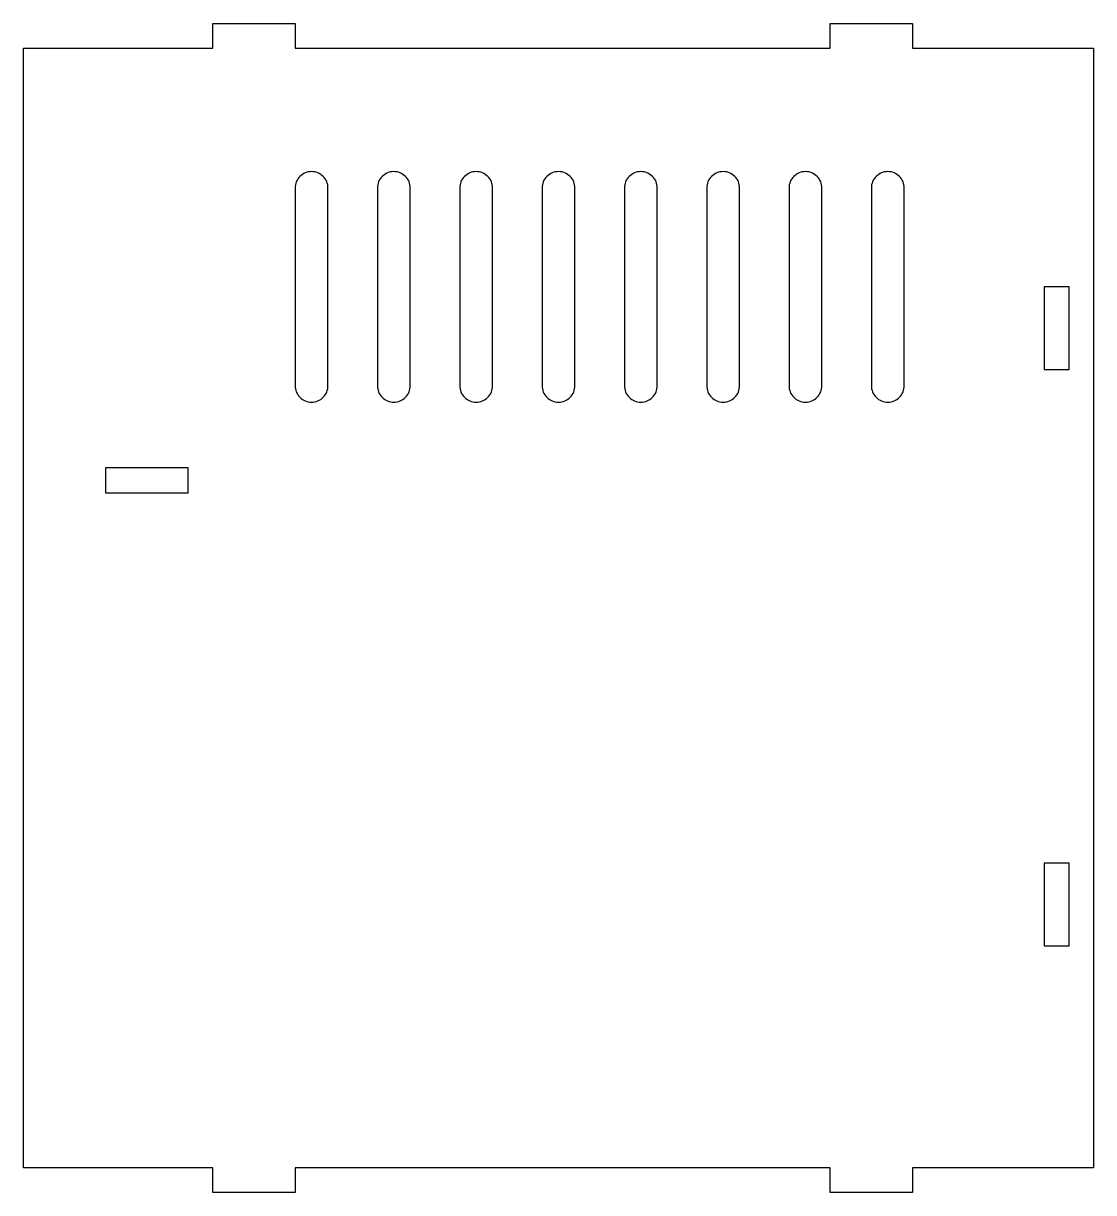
# Model space of a CAD drawing. Header units: millimetres. Extents: x 0 to 130, y 0 to 142.
import ezdxf

# ---------------------------------------------------------------- set-up
doc = ezdxf.new("R2010")
doc.units = ezdxf.units.MM
doc.layers.add('CUT', color=1, linetype='Continuous')

msp = doc.modelspace()

# ---------------------------------------------------------------- linework, layer by layer
at = {"layer": 'CUT'}
for points in [[(0, 139), (23, 139), (23, 142), (33, 142), (33, 139), (98, 139), (98, 142), (108, 142), (108, 139), (130, 139), (130, 3), (108, 3), (108, 0), (98, 0), (98, 3), (33, 3), (33, 0), (23, 0), (23, 3), (0, 3), (0, 139)], [(36.9904, 97.804), (37, 98), (37, 122), (36.9904, 122.196), (36.9616, 122.3902), (36.9139, 122.5806), (36.8478, 122.7654), (36.7638, 122.9428), (36.6629, 123.1111), (36.546, 123.2688), (36.4142, 123.4142), (36.2688, 123.546), (36.1111, 123.6629), (35.9428, 123.7638), (35.7654, 123.8478), (35.5806, 123.9139), (35.3902, 123.9616), (35.196, 123.9904), (35, 124), (34.804, 123.9904), (34.6098, 123.9616), (34.4194, 123.9139), (34.2346, 123.8478), (34.0572, 123.7638), (33.8889, 123.6629), (33.7312, 123.546), (33.5858, 123.4142), (33.454, 123.2688), (33.3371, 123.1111), (33.2362, 122.9428), (33.1522, 122.7654), (33.0861, 122.5806), (33.0384, 122.3902), (33.0096, 122.196), (33, 122), (33, 98), (33.0096, 97.804), (33.0384, 97.6098), (33.0861, 97.4194), (33.1522, 97.2346), (33.2362, 97.0572), (33.3371, 96.8889), (33.454, 96.7312), (33.5858, 96.5858), (33.7312, 96.454), (33.8889, 96.3371), (34.0572, 96.2362), (34.2346, 96.1522), (34.4194, 96.0861), (34.6098, 96.0384), (34.804, 96.0096), (35, 96), (35.196, 96.0096), (35.3902, 96.0384), (35.5806, 96.0861), (35.7654, 96.1522), (35.9428, 96.2362), (36.1111, 96.3371), (36.2688, 96.454), (36.4142, 96.5858), (36.546, 96.7312), (36.6629, 96.8889), (36.7638, 97.0572), (36.8478, 97.2346), (36.9139, 97.4194), (36.9616, 97.6098), (36.9904, 97.804)], [(46.9904, 97.804), (47, 98), (47, 122), (46.9904, 122.196), (46.9616, 122.3902), (46.9139, 122.5806), (46.8478, 122.7654), (46.7638, 122.9428), (46.6629, 123.1111), (46.546, 123.2688), (46.4142, 123.4142), (46.2688, 123.546), (46.1111, 123.6629), (45.9428, 123.7638), (45.7654, 123.8478), (45.5806, 123.9139), (45.3902, 123.9616), (45.196, 123.9904), (45, 124), (44.804, 123.9904), (44.6098, 123.9616), (44.4194, 123.9139), (44.2346, 123.8478), (44.0572, 123.7638), (43.8889, 123.6629), (43.7312, 123.546), (43.5858, 123.4142), (43.454, 123.2688), (43.3371, 123.1111), (43.2362, 122.9428), (43.1522, 122.7654), (43.0861, 122.5806), (43.0384, 122.3902), (43.0096, 122.196), (43, 122), (43, 98), (43.0096, 97.804), (43.0384, 97.6098), (43.0861, 97.4194), (43.1522, 97.2346), (43.2362, 97.0572), (43.3371, 96.8889), (43.454, 96.7312), (43.5858, 96.5858), (43.7312, 96.454), (43.8889, 96.3371), (44.0572, 96.2362), (44.2346, 96.1522), (44.4194, 96.0861), (44.6098, 96.0384), (44.804, 96.0096), (45, 96), (45.196, 96.0096), (45.3902, 96.0384), (45.5806, 96.0861), (45.7654, 96.1522), (45.9428, 96.2362), (46.1111, 96.3371), (46.2688, 96.454), (46.4142, 96.5858), (46.546, 96.7312), (46.6629, 96.8889), (46.7638, 97.0572), (46.8478, 97.2346), (46.9139, 97.4194), (46.9616, 97.6098), (46.9904, 97.804)], [(56.9904, 97.804), (57, 98), (57, 122), (56.9904, 122.196), (56.9616, 122.3902), (56.9139, 122.5806), (56.8478, 122.7654), (56.7638, 122.9428), (56.6629, 123.1111), (56.546, 123.2688), (56.4142, 123.4142), (56.2688, 123.546), (56.1111, 123.6629), (55.9428, 123.7638), (55.7654, 123.8478), (55.5806, 123.9139), (55.3902, 123.9616), (55.196, 123.9904), (55, 124), (54.804, 123.9904), (54.6098, 123.9616), (54.4194, 123.9139), (54.2346, 123.8478), (54.0572, 123.7638), (53.8889, 123.6629), (53.7312, 123.546), (53.5858, 123.4142), (53.454, 123.2688), (53.3371, 123.1111), (53.2362, 122.9428), (53.1522, 122.7654), (53.0861, 122.5806), (53.0384, 122.3902), (53.0096, 122.196), (53, 122), (53, 98), (53.0096, 97.804), (53.0384, 97.6098), (53.0861, 97.4194), (53.1522, 97.2346), (53.2362, 97.0572), (53.3371, 96.8889), (53.454, 96.7312), (53.5858, 96.5858), (53.7312, 96.454), (53.8889, 96.3371), (54.0572, 96.2362), (54.2346, 96.1522), (54.4194, 96.0861), (54.6098, 96.0384), (54.804, 96.0096), (55, 96), (55.196, 96.0096), (55.3902, 96.0384), (55.5806, 96.0861), (55.7654, 96.1522), (55.9428, 96.2362), (56.1111, 96.3371), (56.2688, 96.454), (56.4142, 96.5858), (56.546, 96.7312), (56.6629, 96.8889), (56.7638, 97.0572), (56.8478, 97.2346), (56.9139, 97.4194), (56.9616, 97.6098), (56.9904, 97.804)], [(66.9904, 97.804), (67, 98), (67, 122), (66.9904, 122.196), (66.9616, 122.3902), (66.9139, 122.5806), (66.8478, 122.7654), (66.7638, 122.9428), (66.6629, 123.1111), (66.546, 123.2688), (66.4142, 123.4142), (66.2688, 123.546), (66.1111, 123.6629), (65.9428, 123.7638), (65.7654, 123.8478), (65.5806, 123.9139), (65.3902, 123.9616), (65.196, 123.9904), (65, 124), (64.804, 123.9904), (64.6098, 123.9616), (64.4194, 123.9139), (64.2346, 123.8478), (64.0572, 123.7638), (63.8889, 123.6629), (63.7312, 123.546), (63.5858, 123.4142), (63.454, 123.2688), (63.3371, 123.1111), (63.2362, 122.9428), (63.1522, 122.7654), (63.0861, 122.5806), (63.0384, 122.3902), (63.0096, 122.196), (63, 122), (63, 98), (63.0096, 97.804), (63.0384, 97.6098), (63.0861, 97.4194), (63.1522, 97.2346), (63.2362, 97.0572), (63.3371, 96.8889), (63.454, 96.7312), (63.5858, 96.5858), (63.7312, 96.454), (63.8889, 96.3371), (64.0572, 96.2362), (64.2346, 96.1522), (64.4194, 96.0861), (64.6098, 96.0384), (64.804, 96.0096), (65, 96), (65.196, 96.0096), (65.3902, 96.0384), (65.5806, 96.0861), (65.7654, 96.1522), (65.9428, 96.2362), (66.1111, 96.3371), (66.2688, 96.454), (66.4142, 96.5858), (66.546, 96.7312), (66.6629, 96.8889), (66.7638, 97.0572), (66.8478, 97.2346), (66.9139, 97.4194), (66.9616, 97.6098), (66.9904, 97.804)], [(76.9904, 97.804), (77, 98), (77, 122), (76.9904, 122.196), (76.9616, 122.3902), (76.9139, 122.5806), (76.8478, 122.7654), (76.7638, 122.9428), (76.6629, 123.1111), (76.546, 123.2688), (76.4142, 123.4142), (76.2688, 123.546), (76.1111, 123.6629), (75.9428, 123.7638), (75.7654, 123.8478), (75.5806, 123.9139), (75.3902, 123.9616), (75.196, 123.9904), (75, 124), (74.804, 123.9904), (74.6098, 123.9616), (74.4194, 123.9139), (74.2346, 123.8478), (74.0572, 123.7638), (73.8889, 123.6629), (73.7312, 123.546), (73.5858, 123.4142), (73.454, 123.2688), (73.3371, 123.1111), (73.2362, 122.9428), (73.1522, 122.7654), (73.0861, 122.5806), (73.0384, 122.3902), (73.0096, 122.196), (73, 122), (73, 98), (73.0096, 97.804), (73.0384, 97.6098), (73.0861, 97.4194), (73.1522, 97.2346), (73.2362, 97.0572), (73.3371, 96.8889), (73.454, 96.7312), (73.5858, 96.5858), (73.7312, 96.454), (73.8889, 96.3371), (74.0572, 96.2362), (74.2346, 96.1522), (74.4194, 96.0861), (74.6098, 96.0384), (74.804, 96.0096), (75, 96), (75.196, 96.0096), (75.3902, 96.0384), (75.5806, 96.0861), (75.7654, 96.1522), (75.9428, 96.2362), (76.1111, 96.3371), (76.2688, 96.454), (76.4142, 96.5858), (76.546, 96.7312), (76.6629, 96.8889), (76.7638, 97.0572), (76.8478, 97.2346), (76.9139, 97.4194), (76.9616, 97.6098), (76.9904, 97.804)], [(86.9904, 97.804), (87, 98), (87, 122), (86.9904, 122.196), (86.9616, 122.3902), (86.9139, 122.5806), (86.8478, 122.7654), (86.7638, 122.9428), (86.6629, 123.1111), (86.546, 123.2688), (86.4142, 123.4142), (86.2688, 123.546), (86.1111, 123.6629), (85.9428, 123.7638), (85.7654, 123.8478), (85.5806, 123.9139), (85.3902, 123.9616), (85.196, 123.9904), (85, 124), (84.804, 123.9904), (84.6098, 123.9616), (84.4194, 123.9139), (84.2346, 123.8478), (84.0572, 123.7638), (83.8889, 123.6629), (83.7312, 123.546), (83.5858, 123.4142), (83.454, 123.2688), (83.3371, 123.1111), (83.2362, 122.9428), (83.1522, 122.7654), (83.0861, 122.5806), (83.0384, 122.3902), (83.0096, 122.196), (83, 122), (83, 98), (83.0096, 97.804), (83.0384, 97.6098), (83.0861, 97.4194), (83.1522, 97.2346), (83.2362, 97.0572), (83.3371, 96.8889), (83.454, 96.7312), (83.5858, 96.5858), (83.7312, 96.454), (83.8889, 96.3371), (84.0572, 96.2362), (84.2346, 96.1522), (84.4194, 96.0861), (84.6098, 96.0384), (84.804, 96.0096), (85, 96), (85.196, 96.0096), (85.3902, 96.0384), (85.5806, 96.0861), (85.7654, 96.1522), (85.9428, 96.2362), (86.1111, 96.3371), (86.2688, 96.454), (86.4142, 96.5858), (86.546, 96.7312), (86.6629, 96.8889), (86.7638, 97.0572), (86.8478, 97.2346), (86.9139, 97.4194), (86.9616, 97.6098), (86.9904, 97.804)], [(96.9904, 97.804), (97, 98), (97, 122), (96.9904, 122.196), (96.9616, 122.3902), (96.9139, 122.5806), (96.8478, 122.7654), (96.7638, 122.9428), (96.6629, 123.1111), (96.546, 123.2688), (96.4142, 123.4142), (96.2688, 123.546), (96.1111, 123.6629), (95.9428, 123.7638), (95.7654, 123.8478), (95.5806, 123.9139), (95.3902, 123.9616), (95.196, 123.9904), (95, 124), (94.804, 123.9904), (94.6098, 123.9616), (94.4194, 123.9139), (94.2346, 123.8478), (94.0572, 123.7638), (93.8889, 123.6629), (93.7312, 123.546), (93.5858, 123.4142), (93.454, 123.2688), (93.3371, 123.1111), (93.2362, 122.9428), (93.1522, 122.7654), (93.0861, 122.5806), (93.0384, 122.3902), (93.0096, 122.196), (93, 122), (93, 98), (93.0096, 97.804), (93.0384, 97.6098), (93.0861, 97.4194), (93.1522, 97.2346), (93.2362, 97.0572), (93.3371, 96.8889), (93.454, 96.7312), (93.5858, 96.5858), (93.7312, 96.454), (93.8889, 96.3371), (94.0572, 96.2362), (94.2346, 96.1522), (94.4194, 96.0861), (94.6098, 96.0384), (94.804, 96.0096), (95, 96), (95.196, 96.0096), (95.3902, 96.0384), (95.5806, 96.0861), (95.7654, 96.1522), (95.9428, 96.2362), (96.1111, 96.3371), (96.2688, 96.454), (96.4142, 96.5858), (96.546, 96.7312), (96.6629, 96.8889), (96.7638, 97.0572), (96.8478, 97.2346), (96.9139, 97.4194), (96.9616, 97.6098), (96.9904, 97.804)], [(106.9904, 97.804), (107, 98), (107, 122), (106.9904, 122.196), (106.9616, 122.3902), (106.9139, 122.5806), (106.8478, 122.7654), (106.7638, 122.9428), (106.6629, 123.1111), (106.546, 123.2688), (106.4142, 123.4142), (106.2688, 123.546), (106.1111, 123.6629), (105.9428, 123.7638), (105.7654, 123.8478), (105.5806, 123.9139), (105.3902, 123.9616), (105.196, 123.9904), (105, 124), (104.804, 123.9904), (104.6098, 123.9616), (104.4194, 123.9139), (104.2346, 123.8478), (104.0572, 123.7638), (103.8889, 123.6629), (103.7312, 123.546), (103.5858, 123.4142), (103.454, 123.2688), (103.3371, 123.1111), (103.2362, 122.9428), (103.1522, 122.7654), (103.0861, 122.5806), (103.0384, 122.3902), (103.0096, 122.196), (103, 122), (103, 98), (103.0096, 97.804), (103.0384, 97.6098), (103.0861, 97.4194), (103.1522, 97.2346), (103.2362, 97.0572), (103.3371, 96.8889), (103.454, 96.7312), (103.5858, 96.5858), (103.7312, 96.454), (103.8889, 96.3371), (104.0572, 96.2362), (104.2346, 96.1522), (104.4194, 96.0861), (104.6098, 96.0384), (104.804, 96.0096), (105, 96), (105.196, 96.0096), (105.3902, 96.0384), (105.5806, 96.0861), (105.7654, 96.1522), (105.9428, 96.2362), (106.1111, 96.3371), (106.2688, 96.454), (106.4142, 96.5858), (106.546, 96.7312), (106.6629, 96.8889), (106.7638, 97.0572), (106.8478, 97.2346), (106.9139, 97.4194), (106.9616, 97.6098), (106.9904, 97.804)], [(123.975, 99.975), (127.025, 99.975), (127.025, 110.025), (123.975, 110.025), (123.975, 99.975)], [(9.975, 84.975), (20.025, 84.975), (20.025, 88.025), (9.975, 88.025), (9.975, 84.975)], [(127.025, 29.975), (127.025, 40.025), (123.975, 40.025), (123.975, 29.975), (127.025, 29.975)]]:
    msp.add_lwpolyline(points, close=True, dxfattribs=at)

doc.saveas('drawing.dxf')
